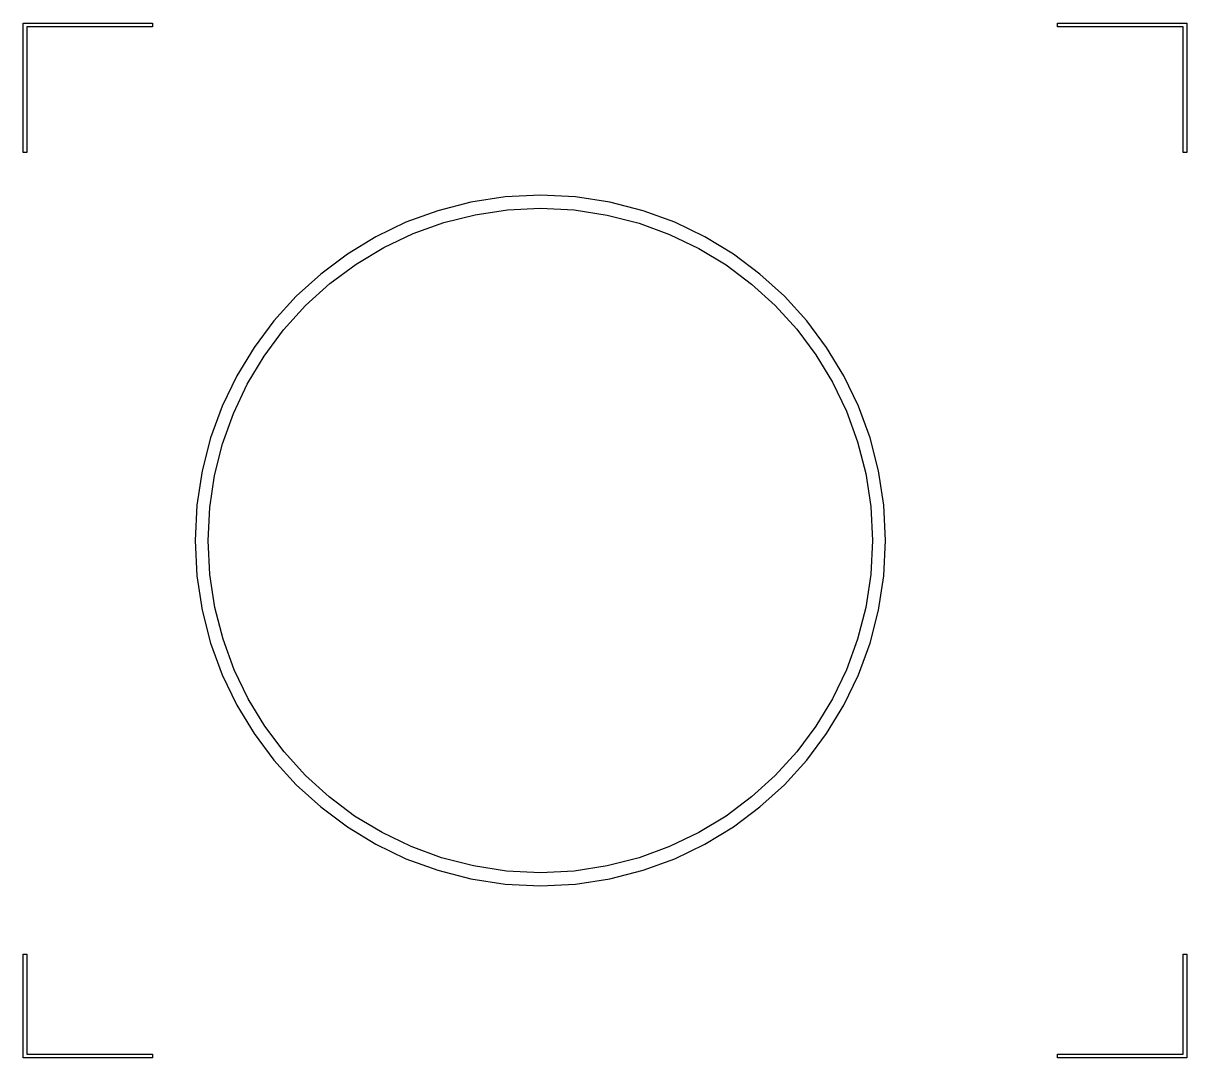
# Model space of a CAD drawing. Extents: x 0 to 6.75, y 0 to 6.
import ezdxf

# ---------------------------------------------------------------- set-up
doc = ezdxf.new("R2010")
doc.units = 0
doc.layers.add('Layer_1', color=7, linetype='CONTINUOUS')

msp = doc.modelspace()

# ---------------------------------------------------------------- linework, layer by layer
at = {"layer": 'Layer_1', "color": 7}
for points in [[(0.750011, 6), (0.750011, 5.97871), (0.021249, 5.97871), (0.021249, 5.249988), (0, 5.249988), (0, 5.989334), (0, 6), (0.750011, 6), (0.750011, 6)], [(6.75, 6), (6.75, 5.249988), (6.728751, 5.249988), (6.728751, 5.97871), (5.999988, 5.97871), (5.999988, 6), (6.75, 6), (6.75, 6)], [(0.021249, 0.599984), (0.021249, 0.021249), (0.750011, 0.021249), (0.750011, 0), (0, 0), (0, 0.599984), (0.021249, 0.599984), (0.021249, 0.599984)], [(6.749992, 0.599984), (6.749992, 0), (5.999982, 0), (5.999982, 0.021249), (6.728744, 0.021249), (6.728744, 0.599984), (6.749992, 0.599984), (6.749992, 0.599984)]]:
    msp.add_lwpolyline(points, close=True, dxfattribs=at)
for points in [[(2.999978, 5.002974), (2.795216, 4.99263), (2.596363, 4.962272), (2.404427, 4.912908), (2.220414, 4.845543), (2.045332, 4.761187), (1.880189, 4.660847), (1.725992, 4.54553), (1.583749, 4.416245), (1.454467, 4.273998), (1.339154, 4.119797), (1.238817, 3.954651), (1.154464, 3.779566), (1.087103, 3.59555), (1.03774, 3.403612), (1.007383, 3.204757), (0.997041, 2.999995), (1.007383, 2.795233), (1.03774, 2.596379), (1.087103, 2.40444), (1.154464, 2.220424), (1.238817, 2.04534), (1.339154, 1.880193), (1.454467, 1.725993), (1.583749, 1.583746), (1.725992, 1.45446), (1.880189, 1.339143), (2.045332, 1.238803), (2.220414, 1.154447), (2.404427, 1.087083), (2.596363, 1.037718), (2.795216, 1.00736), (2.999978, 0.997017), (3.20474, 1.00736), (3.403594, 1.037718), (3.595533, 1.087083), (3.779549, 1.154447), (3.954634, 1.238803), (4.11978, 1.339143), (4.273981, 1.45446), (4.416228, 1.583746), (4.545513, 1.725993), (4.66083, 1.880193), (4.76117, 2.04534), (4.845526, 2.220424), (4.91289, 2.40444), (4.962255, 2.596379), (4.992613, 2.795233), (5.002956, 2.999995), (4.992613, 3.204757), (4.962255, 3.403612), (4.91289, 3.59555), (4.845526, 3.779566), (4.76117, 3.954651), (4.66083, 4.119797), (4.545513, 4.273998), (4.416228, 4.416245), (4.273981, 4.54553), (4.11978, 4.660847), (3.954634, 4.761187), (3.779549, 4.845543), (3.595533, 4.912908), (3.403594, 4.962272), (3.20474, 4.99263), (2.999978, 5.002974), (2.999978, 5.002974)], [(3.00002, 4.927105), (3.197053, 4.917154), (3.388395, 4.887949), (3.573076, 4.840461), (3.750128, 4.775657), (3.918583, 4.694506), (4.07747, 4.597977), (4.225823, 4.487038), (4.362672, 4.362659), (4.487048, 4.225808), (4.597984, 4.077453), (4.694509, 3.918563), (4.775656, 3.750107), (4.840457, 3.573054), (4.887941, 3.388371), (4.917142, 3.197029), (4.927089, 2.999995), (4.917138, 2.802965), (4.887934, 2.611625), (4.840447, 2.426947), (4.775645, 2.249897), (4.694496, 2.081444), (4.597969, 1.922558), (4.487034, 1.774206), (4.362657, 1.637358), (4.225809, 1.512981), (4.077457, 1.402046), (3.918571, 1.305519), (3.750118, 1.22437), (3.573068, 1.159568), (3.38839, 1.112081), (3.197051, 1.082878), (3.00002, 1.072926), (2.802986, 1.082874), (2.611644, 1.112074), (2.426962, 1.159558), (2.249908, 1.224359), (2.081452, 1.305506), (1.922562, 1.402032), (1.774207, 1.512967), (1.637356, 1.637343), (1.512977, 1.774192), (1.402038, 1.922545), (1.305509, 2.081433), (1.224358, 2.249887), (1.159554, 2.426939), (1.112066, 2.61162), (1.082862, 2.802962), (1.07291, 2.999995), (1.082338, 3.190467), (1.110278, 3.377713), (1.156205, 3.560469), (1.219597, 3.737471), (1.29993, 3.907457), (1.396681, 4.069161), (1.509326, 4.221322), (1.637342, 4.362674), (1.778693, 4.490689), (1.930854, 4.603334), (2.092558, 4.700085), (2.262544, 4.780418), (2.439546, 4.84381), (2.622302, 4.889737), (2.809548, 4.917677), (3.00002, 4.927105), (3.00002, 4.927105)]]:
    msp.add_lwpolyline(points, dxfattribs=at)

doc.saveas('drawing.dxf')
